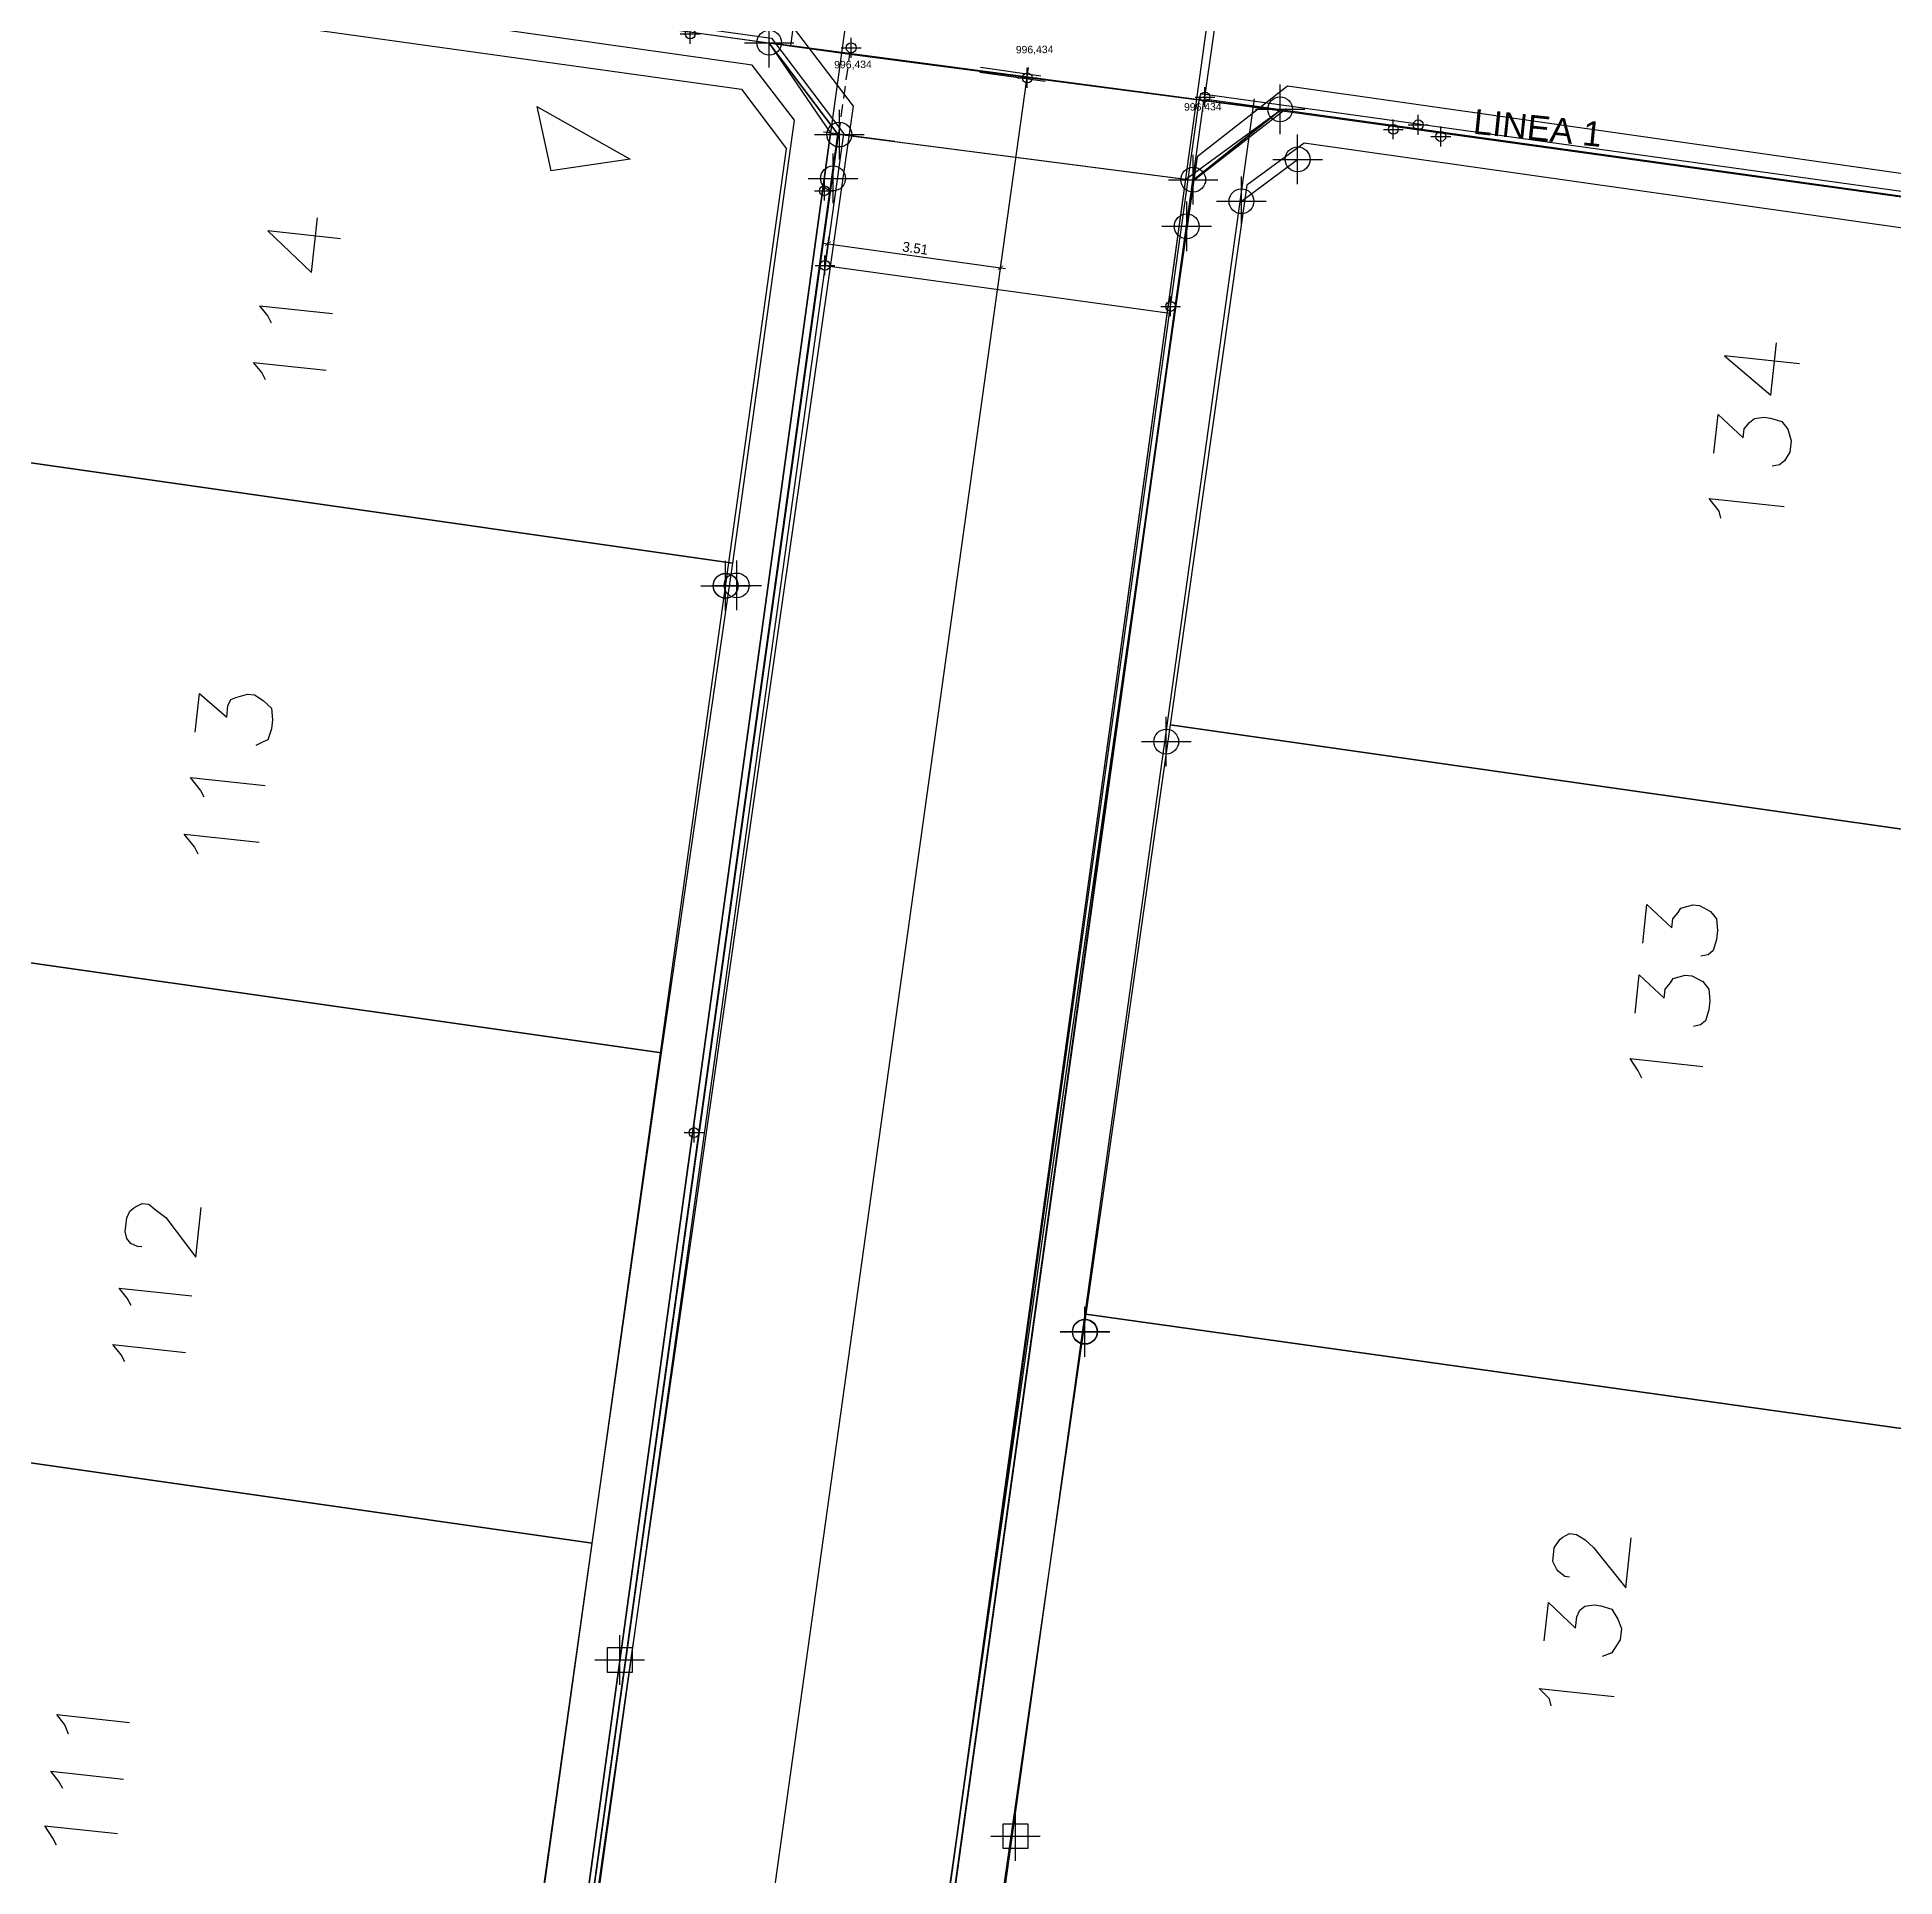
# Model space of a CAD drawing. Header units: metres. Extents: x -977055 to 805873, y -1033982 to 242021.
# Drawn here: x 841.82 to 879.27, y 1008.11 to 1045.19 of the extents above; entities that cross this region are included whole.
import ezdxf

# ---------------------------------------------------------------- set-up
doc = ezdxf.new("R2010")
doc.units = ezdxf.units.M
doc.header["$PDMODE"] = 32
doc.header["$PDSIZE"] = 1.5
doc.linetypes.add('DASHED2', pattern=[0.375, 0.25, -0.125])
for name, color, linetype in [('12-CONDICIONES EXISTENTES', 2, 'Continuous'), ('C-ANNO-MATC-TEXT', 150, 'Continuous'), ('C-ROAD-PROF-TEXT', 11, 'Continuous'), ('linea 1', 1, 'Continuous'), ('puntos nov 7', 50, 'Continuous'), ('PUNTOS V', 4, 'Continuous'), ('V-NODE', 1, 'Continuous')]:
    doc.layers.add(name, color=color, linetype=linetype)
doc.layers.add('PDF2_area escolar', color=7, linetype='Continuous', true_color=0x989898)
doc.layers.add('PDF_Geometry', color=7, linetype='Continuous', true_color=0x797979)
doc.styles.add('CITY2', font='stylu.ttf', dxfattribs={"height": 0.2})
doc.styles.get("Standard").update_dxf_attribs({"font": 'arial.ttf'})
doc.dimstyles.new('COTAS2', dxfattribs={"dimtxt": 0.02, "dimasz": 0.1, "dimexe": 0.15, "dimexo": 0.08, "dimgap": 0.05, "dimtad": 1, "dimzin": 0, "dimdsep": 46, "dimtxsty": 'CITY2', "dimblk": 'ARCHTICK', "dimcen": 1, "dimdle": 0.1, "dimclrd": 1, "dimclre": 1, "dimclrt": 2, "dimadec": 0, "dimazin": 0, "dimtfac": 1, "dimtofl": 0, "dimtmove": 0, "dimatfit": 3, "dimldrblk": 'ARCHTICK', "dimfxl": 0.18, "dimtolj": 1, "dimtzin": 0, "dimarcsym": 0})

# ---------------------------------------------------------------- blocks, each defined once
blk = doc.blocks.new('*U274')
at = {"color": 0, "linetype": 'ByBlock', "lineweight": -2, "transparency": 16777216}
for p, q in [((0, -1), (0, 1)), ((-1, 0), (1, 0))]:
    blk.add_line(p, q, dxfattribs=at)
blk.add_circle((0, 0), 0.5, dxfattribs=at)
blk = doc.blocks.new('*U442', base_point=(855.922, 1034.139, 998.239))
at = {"layer": 'V-NODE', "color": 50, "lineweight": -2, "xscale": 0.5, "yscale": 0.5, "zscale": 0.5}
blk.add_blockref('*U274', (855.922, 1034.139, 998.239), dxfattribs=at)
blk = doc.blocks.new('*U583', base_point=(862.939, 1019.092, 998.987))
at = {"layer": 'V-NODE', "color": 50, "lineweight": -2, "xscale": 0.5, "yscale": 0.5, "zscale": 0.5}
blk.add_blockref('*U274', (862.939, 1019.092, 998.987), dxfattribs=at)
blk = doc.blocks.new('*U1168', base_point=(855.698, 1034.133, 997.486))
at = {"layer": 'V-NODE', "color": 50, "lineweight": -2, "xscale": 0.5, "yscale": 0.5, "zscale": 0.5}
blk.add_blockref('*U274', (855.698, 1034.133, 997.486), dxfattribs=at)
blk = doc.blocks.new('*U1171', base_point=(855.697, 1034.13, 998.333))
at = {"layer": 'V-NODE', "color": 50, "lineweight": -2, "xscale": 0.5, "yscale": 0.5, "zscale": 0.5}
blk.add_blockref('*U274', (855.697, 1034.13, 998.333), dxfattribs=at)
blk = doc.blocks.new('*U1282', base_point=(862.941, 1019.101, 998.987))
at = {"layer": 'V-NODE', "color": 50, "lineweight": -2, "xscale": 0.5, "yscale": 0.5, "zscale": 0.5}
blk.add_blockref('*U274', (862.941, 1019.101, 998.987), dxfattribs=at)
blk = doc.blocks.new('*U1285', base_point=(864.579, 1030.991, 998.429))
at = {"layer": 'V-NODE', "color": 50, "lineweight": -2, "xscale": 0.5, "yscale": 0.5, "zscale": 0.5}
blk.add_blockref('*U274', (864.579, 1030.991, 998.429), dxfattribs=at)
blk = doc.blocks.new('*U1288', base_point=(866.096, 1041.882, 997.971))
at = {"layer": 'V-NODE', "color": 50, "lineweight": -2, "xscale": 0.5, "yscale": 0.5, "zscale": 0.5}
blk.add_blockref('*U274', (866.096, 1041.882, 997.971), dxfattribs=at)
blk = doc.blocks.new('*U1291', base_point=(867.228, 1042.726, 997.984))
at = {"layer": 'V-NODE', "color": 50, "lineweight": -2, "xscale": 0.5, "yscale": 0.5, "zscale": 0.5}
blk.add_blockref('*U274', (867.228, 1042.726, 997.984), dxfattribs=at)
blk = doc.blocks.new('base')
at = {"layer": 'PDF_Geometry', "lineweight": 25, "extrusion": (-0.000787417, 0.063364, 0.99799), "elevation": 0.026}
for points in [[(-314.355, -197.288), (-299.601, -195.681), (-292.744, -194.188), (-282.663, -192.111), (-274.476, -190.361), (-258.037, -185.154), (-248.029, -180.61), (-240.539, -177.71), (-228.643, -174.042), (-222.733, -172.714), (-217.384, -171.04), (-209.935, -169.248), (-202.16, -164.759), (-196.196, -160.284), (-195.073, -159.817), (-178.095, -157.457), (-154.298, -156.614), (-136.667, -154.611), (-124.436, -153.164), (-118.066, -151.474), (-100.79, -146.646), (-80.955, -140.967), (-73.385, -139.328), (-61.694, -135.822), (-40.504, -131.604), (-37.727, -130.872), (-17.661, -129.441), (1.311, -127.461), (21.092, -124.929), (41.006, -122.83), (47.376, -123.458), (63.592, -123.186), (81.402, -124.312), (85.639, -96.072), (88.705, -66.393), (92.811, -40.781), (97.16, -22.386), (100.596, -1.562), (102.483, 8.32), (109.691, 37.361), (117.528, 76.62), (126.217, 115.638), (131.513, 149.592), (134.682, 173.973), (136.916, 195.591), (139.956, 229.678), (141.558, 250.676), (142.614, 271.37), (143.252, 283.21), (147.066, 312.938), (152.58, 355.631), (153.554, 396.042), (150.869, 418.02), (151.777, 438.639), (150.959, 458.028), (151.777, 438.639), (150.869, 418.02), (153.554, 396.042), (152.58, 355.631), (147.066, 312.938), (143.252, 283.21), (142.614, 271.37), (141.558, 250.676), (139.956, 229.678), (136.916, 195.591), (134.682, 173.973), (131.513, 149.592), (126.217, 115.638), (117.528, 76.62), (109.691, 37.361), (102.483, 8.32), (100.596, -1.562), (97.16, -22.386), (92.811, -40.781), (88.705, -66.393), (85.639, -96.072), (81.402, -124.312), (63.592, -123.186), (47.376, -123.458), (41.006, -122.83), (21.092, -124.929), (1.311, -127.461), (-17.661, -129.441), (-37.727, -130.872), (-40.504, -131.604), (-61.694, -135.822), (-73.385, -139.328), (-80.955, -140.967), (-100.79, -146.646), (-118.066, -151.474), (-124.436, -153.164), (-136.667, -154.611), (-154.298, -156.614), (-178.095, -157.457), (-195.073, -159.817), (-196.196, -160.284), (-202.16, -164.759), (-209.935, -169.248), (-217.384, -171.04), (-222.733, -172.714), (-228.643, -174.042), (-240.539, -177.71), (-248.029, -180.61), (-258.037, -185.154), (-274.476, -190.361), (-282.663, -192.111), (-292.744, -194.188), (-299.601, -195.681), (-314.355, -197.288), (-312.178, -178.446), (-309.146, -157.898), (-306.876, -132.899), (-305.823, -118.002), (-298.643, -78.802), (-291.055, -45.077), (-282.252, -15.116), (-275.645, 10.473), (-270.319, 33.898), (-263.825, 63.164), (-258.15, 86.408), (-284.424, 123.888)], [(76.721, 35.815), (75.319, 37.653), (36.902, 43.626), (35.023, 42.276), (24.12, -27.822), (25.516, -29.706), (63.985, -35.639), (65.818, -34.283)], [(-11.71, 51.199), (-13.594, 49.803), (-24.492, -20.249), (-23.096, -22.133), (15.367, -28.112), (17.206, -26.71), (28.103, 43.341), (26.707, 45.225)], [(15.367, -28.112), (17.206, -26.71)], [(34.49, -25.269), (35.953, -25.445), (35.081, -24.598), (34.949, -25.695)], [(35.899, -23.584), (35.974, -23.732), (36.135, -23.937), (34.672, -23.76)], [(5.115, -22.379), (6.623, -22.56), (5.7, -21.754), (5.573, -22.805)], [(36.037, -22.441), (36.112, -22.589), (36.272, -22.794), (34.81, -22.618)], [(6.86, -20.595), (6.766, -21.372), (6.267, -20.895), (6.245, -21.077), (6.137, -21.204), (6.035, -21.284), (5.847, -21.308), (5.709, -21.291), (5.486, -21.218), (5.366, -21.064), (5.302, -20.825), (5.329, -20.596), (5.443, -20.424), (5.545, -20.344), (5.688, -20.315)], [(6.74, -19.282), (6.769, -19.425), (6.97, -19.681), (5.462, -19.499)], [(37.541, -15.342), (37.447, -16.119), (36.903, -15.636), (36.875, -15.865), (36.813, -15.996), (36.716, -16.031), (36.477, -16.095), (36.339, -16.078), (36.168, -15.965), (36.001, -15.806), (35.983, -15.572), (36.005, -15.389), (36.078, -15.166), (36.175, -15.131), (36.323, -15.056)], [(37.375, -14.024), (37.45, -14.172), (37.651, -14.428), (36.143, -14.246)], [(37.513, -12.881), (37.588, -13.029), (37.789, -13.285), (36.281, -13.103)], [(8.42, -10.721), (8.327, -11.498), (7.828, -11.02), (7.806, -11.203), (7.698, -11.329), (7.641, -11.415), (7.402, -11.479), (7.265, -11.462), (7.047, -11.343), (6.926, -11.19), (6.908, -10.956), (6.93, -10.773), (7.004, -10.55), (7.106, -10.469), (7.249, -10.44)], [(8.591, -9.304), (8.498, -10.081), (7.999, -9.603), (7.977, -9.786), (7.869, -9.912), (7.812, -9.998), (7.572, -10.062), (7.435, -10.045), (7.218, -9.926), (7.097, -9.773), (7.079, -9.539), (7.101, -9.356), (7.174, -9.133), (7.277, -9.053), (7.419, -9.023)], [(8.471, -7.991), (8.546, -8.139), (8.701, -8.39), (7.239, -8.213)], [(38.745, -4.961), (38.837, -4.972), (38.968, -5.034), (39.049, -5.136), (39.078, -5.279), (39.045, -5.553), (38.983, -5.685), (38.88, -5.765), (38.732, -5.84), (38.595, -5.824), (38.469, -5.716), (38.257, -5.551), (37.659, -4.737), (37.538, -5.743)], [(38.98, -3.783), (39.055, -3.932), (39.216, -4.136), (37.753, -3.96)], [(39.118, -2.641), (39.193, -2.789), (39.353, -2.994), (37.891, -2.818)], [(10.054, 2.066), (10.145, 2.055), (10.271, 1.948), (10.311, 1.896), (10.386, 1.748), (10.353, 1.474), (10.24, 1.302), (10.189, 1.262), (10.041, 1.187), (9.903, 1.204), (9.732, 1.317), (9.565, 1.476), (8.922, 2.296), (8.801, 1.29)], [(10.579, 3.348), (10.486, 2.571), (9.946, 3.1), (9.919, 2.871), (9.857, 2.739), (9.754, 2.659), (9.566, 2.635), (9.429, 2.652), (9.206, 2.725), (9.091, 2.924), (9.021, 3.118), (9.049, 3.347), (9.162, 3.519), (9.219, 3.605), (9.413, 3.674)], [(10.459, 4.661), (10.488, 4.518), (10.695, 4.308), (9.186, 4.49)], [(40.346, 4.862), (40.416, 4.669), (40.576, 4.464), (39.114, 4.64)], [(40.478, 5.959), (40.553, 5.811), (40.714, 5.606), (39.251, 5.783)], [(40.616, 7.102), (40.691, 6.954), (40.846, 6.703), (39.384, 6.88)]]:
    blk.add_lwpolyline(points, dxfattribs=at)
for points in [[(26.666, -18.622), (25.312, -27.548), (26.151, -28.669), (44.906, -31.578), (46.42, -21.698)], [(-1.863, -12.171), (-3.712, -24.051), (15.043, -26.96), (16.209, -26.127), (17.891, -15.247)], [(28.227, -8.748), (26.666, -18.622), (46.42, -21.698), (47.981, -11.824)], [(-0.02, -0.337), (-1.863, -12.171), (17.891, -15.247), (19.74, -3.367)], [(29.742, 1.132), (28.227, -8.748), (47.981, -11.824), (49.496, -1.944)], [(1.829, 11.543), (-0.02, -0.337), (19.74, -3.367), (21.583, 8.468)], [(31.257, 11.012), (29.742, 1.132), (49.496, -1.944), (51.057, 7.931)]]:
    blk.add_lwpolyline(points, close=True, dxfattribs=at)
blk = doc.blocks.new('*U4239')
at = {"color": 0, "linetype": 'ByBlock', "lineweight": -2, "transparency": 16777216}
for p, q in [((0, -1), (0, 1)), ((-1, 0), (1, 0))]:
    blk.add_line(p, q, dxfattribs=at)
blk.add_lwpolyline([(-0.5, -0.5), (-0.5, 0.5), (0.5, 0.5), (0.5, -0.5)], close=True, dxfattribs=at)
blk = doc.blocks.new('*U4553')
at = {"color": 0, "linetype": 'ByBlock', "lineweight": -2, "transparency": 16777216}
for p, q in [((-1, 0), (1, 0)), ((0, -1), (0, 1))]:
    blk.add_line(p, q, dxfattribs=at)
blk.add_circle((0, 0), 0.5, dxfattribs=at)
blk = doc.blocks.new('*U4562', base_point=(858.229, 1044.975, 996.434))
at = {"layer": 'V-NODE', "lineweight": -2, "xscale": 0.2, "yscale": 0.2, "zscale": 0.2}
blk.add_blockref('*U4553', (858.229, 1044.975, 996.434), dxfattribs=at)
blk = doc.blocks.new('*U4586', base_point=(857.688, 1042.094, 995.722))
at = {"layer": 'V-NODE', "lineweight": -2, "xscale": 0.2, "yscale": 0.2, "zscale": 0.2}
blk.add_blockref('*U4553', (857.688, 1042.094, 995.722), dxfattribs=at)
blk = doc.blocks.new('*U4604', base_point=(865.36, 1043.982, 996.434))
at = {"layer": 'V-NODE', "lineweight": -2, "xscale": 0.2, "yscale": 0.2, "zscale": 0.2}
blk.add_blockref('*U4553', (865.36, 1043.982, 996.434), dxfattribs=at)
blk = doc.blocks.new('*U4676', base_point=(861.779, 1044.368, 996.434))
at = {"layer": 'V-NODE', "lineweight": -2, "xscale": 0.2, "yscale": 0.2, "zscale": 0.2}
blk.add_blockref('*U4553', (861.779, 1044.368, 996.434), dxfattribs=at)
blk = doc.blocks.new('*U4694', base_point=(855.061, 1023.11, 998.304))
at = {"layer": 'V-NODE', "lineweight": -2, "xscale": 0.2, "yscale": 0.2, "zscale": 0.2}
blk.add_blockref('*U4553', (855.061, 1023.11, 998.304), dxfattribs=at)
blk = doc.blocks.new('*U4697', base_point=(864.669, 1039.763, 997.192))
at = {"layer": 'V-NODE', "lineweight": -2, "xscale": 0.2, "yscale": 0.2, "zscale": 0.2}
blk.add_blockref('*U4553', (864.669, 1039.763, 997.192), dxfattribs=at)
blk = doc.blocks.new('*U4700', base_point=(857.701, 1040.589, 996.968))
at = {"layer": 'V-NODE', "lineweight": -2, "xscale": 0.2, "yscale": 0.2, "zscale": 0.2}
blk.add_blockref('*U4553', (857.701, 1040.589, 996.968), dxfattribs=at)
blk = doc.blocks.new('*U4709', base_point=(854.985, 1045.255, 996.796))
at = {"layer": 'V-NODE', "lineweight": -2, "xscale": 0.2, "yscale": 0.2, "zscale": 0.2}
blk.add_blockref('*U4553', (854.985, 1045.255, 996.796), dxfattribs=at)
blk = doc.blocks.new('*U4715', base_point=(869.659, 1043.422, 996.755))
at = {"layer": 'V-NODE', "lineweight": -2, "xscale": 0.2, "yscale": 0.2, "zscale": 0.2}
blk.add_blockref('*U4553', (869.659, 1043.422, 996.755), dxfattribs=at)
blk = doc.blocks.new('*U4718', base_point=(869.157, 1043.331, 996.958))
at = {"layer": 'V-NODE', "lineweight": -2, "xscale": 0.2, "yscale": 0.2, "zscale": 0.2}
blk.add_blockref('*U4553', (869.157, 1043.331, 996.958), dxfattribs=at)
blk = doc.blocks.new('*U4721', base_point=(870.114, 1043.188, 996.961))
at = {"layer": 'V-NODE', "lineweight": -2, "xscale": 0.2, "yscale": 0.2, "zscale": 0.2}
blk.add_blockref('*U4553', (870.114, 1043.188, 996.961), dxfattribs=at)
blk = doc.blocks.new('_ArchTick')
at = {"color": 0, "linetype": 'ByBlock', "const_width": 0.15}
blk.add_lwpolyline([(-0.5, -0.5), (0.5, 0.5)], dxfattribs=at)
blk = doc.blocks.new('*D4755')
at = {"layer": '12-CONDICIONES EXISTENTES', "color": 1, "lineweight": -2, "transparency": 16777216}
blk.add_line((857.662, 1041.038), (861.337, 1040.527), dxfattribs=at)
at = {"layer": '12-CONDICIONES EXISTENTES', "color": 1, "linetype": 'Continuous', "lineweight": -2, "transparency": 16777216}
for p, q in [((857.712, 1040.668), (857.782, 1041.172)), ((861.189, 1040.185), (861.259, 1040.689))]:
    blk.add_line(p, q, dxfattribs=at)
at = {"layer": 'Defpoints', "color": 0, "transparency": 16777216}
for p in [(857.701, 1040.589, 996.966), (861.238, 1040.541), (861.178, 1040.106, 996.966)]:
    blk.add_point(p, dxfattribs=at)
at = {"layer": '12-CONDICIONES EXISTENTES', "color": 1, "lineweight": -2, "transparency": 16777216, "xscale": 0.1, "yscale": 0.1, "zscale": 0.1}
for p, rotation in [((857.761, 1041.024), 172.090244392912), ((861.238, 1040.541), 352.090244392912)]:
    blk.add_blockref('_ArchTick', p, dxfattribs=dict(at, rotation=rotation))
at = {"layer": '12-CONDICIONES EXISTENTES', "color": 2, "transparency": 16777216, "insert": (859.521, 1040.935), "char_height": 0.2, "attachment_point": 5, "rotation": 352.0902, "style": 'CITY2'}
blk.add_mtext('\\A1;3.51', dxfattribs=at)
blk = doc.blocks.new('*U4768')
at = {"color": 0, "linetype": 'ByBlock', "lineweight": -2, "transparency": 16777216}
for p, q in [((0, -1), (0, 1)), ((-1, 0), (1, 0))]:
    blk.add_line(p, q, dxfattribs=at)
blk.add_circle((0, 0), 0.5, dxfattribs=at)
blk = doc.blocks.new('*U4778', base_point=(856.576, 1045.078, 996.745))
at = {"layer": 'V-NODE', "color": 3, "lineweight": -2, "xscale": 0.5, "yscale": 0.5, "zscale": 0.5}
blk.add_blockref('*U4768', (856.576, 1045.078, 996.745), dxfattribs=at)
blk = doc.blocks.new('*U4779', base_point=(857.991, 1043.226, 996.79))
at = {"layer": 'V-NODE', "color": 3, "lineweight": -2, "xscale": 0.5, "yscale": 0.5, "zscale": 0.5}
blk.add_blockref('*U4768', (857.991, 1043.226, 996.79), dxfattribs=at)
blk = doc.blocks.new('*U4780', base_point=(857.864, 1042.343, 996.842))
at = {"layer": 'V-NODE', "color": 3, "lineweight": -2, "xscale": 0.5, "yscale": 0.5, "zscale": 0.5}
blk.add_blockref('*U4768', (857.864, 1042.343, 996.842), dxfattribs=at)
blk = doc.blocks.new('*U4781', base_point=(864.993, 1041.377, 996.865))
at = {"layer": 'V-NODE', "color": 3, "lineweight": -2, "xscale": 0.5, "yscale": 0.5, "zscale": 0.5}
blk.add_blockref('*U4768', (864.993, 1041.377, 996.865), dxfattribs=at)
blk = doc.blocks.new('*U4782', base_point=(865.123, 1042.317, 996.807))
at = {"layer": 'V-NODE', "color": 3, "lineweight": -2, "xscale": 0.5, "yscale": 0.5, "zscale": 0.5}
blk.add_blockref('*U4768', (865.123, 1042.317, 996.807), dxfattribs=at)
blk = doc.blocks.new('*U4783', base_point=(866.876, 1043.735, 996.763))
at = {"layer": 'V-NODE', "color": 3, "lineweight": -2, "xscale": 0.5, "yscale": 0.5, "zscale": 0.5}
blk.add_blockref('*U4768', (866.876, 1043.735, 996.763), dxfattribs=at)

msp = doc.modelspace()

# ---------------------------------------------------------------- linework, layer by layer
for p, q in [((851.88995, 1043.79059), (852.1759, 1042.49523)), ((859.1072, 1043.08656, 996.755), (857.67129, 1043.27482))]:
    msp.add_line(p, q)
at = {"color": 214, "elevation": 3030.45657}
msp.add_lwpolyline([(827.89311, 773.73995), (875.78106, 1120.62602), (869.40509, 1127.25775), (819.86544, 768.29284), (827.89311, 773.73995)], dxfattribs=at)
at = {"color": 6}
for points, elevation in [([(818.23877, 1050.41461), (858.20376, 1044.84745), (866.869, 1043.709), (905.327, 1038.372), (955.01601, 1031.45227)], 998.163), ([(856.56954, 1045.0751), (866.869, 1043.709), (865.122, 1042.309), (855.73221, 974.96884), (848.60117, 975.96291), (857.95894, 1043.235), (856.56954, 1045.0751)], 996.755), ([(857.95894, 1043.235), (865.122, 1042.309)], 996.755)]:
    msp.add_lwpolyline(points, dxfattribs=dict(at, elevation=elevation))
for points, elevation in [([(818.97782, 761.86581), (827.04409, 767.5899), (864.97199, 1042.32839), (866.869, 1043.709), (856.56954, 1045.0751), (857.81231, 1043.25633), (818.97782, 761.86581)], 3030.45657), ([(826.74925, 767.26483), (818.97782, 761.86581), (857.81231, 1043.25633)], 1007.297), ([(857.81218, 1043.25538), (864.97199, 1042.32839)], 3030.45657)]:
    msp.add_lwpolyline(points, dxfattribs=dict(elevation=elevation))
at = {"color": 6, "elevation": 998.163}
msp.add_lwpolyline([(866.869, 1043.709), (858.20376, 1044.84745), (856.56954, 1045.0751), (857.95894, 1043.235), (865.122, 1042.309)], close=True, dxfattribs=at)
msp.add_lwpolyline([(851.88995, 1043.79059), (853.7726, 1042.72774), (852.1759, 1042.49523)])
at = {"layer": '12-CONDICIONES EXISTENTES', "color": 1}
for points, elevation in [([(865.36, 1043.97961), (867.47126, 1058.71142)], 996.877), ([(856.62437, 1045.16843), (858.08072, 1043.24048)], 997.203), ([(856.56954, 1045.0751), (857.97595, 1043.21326)], 997.203), ([(856.02129, 1044.14182), (856.92834, 1042.94105)], 997.203), ([(857.701, 1040.589), (864.65341, 1039.62307)], 996.966)]:
    msp.add_lwpolyline(points, dxfattribs=dict(at, elevation=elevation))
at = {"layer": '12-CONDICIONES EXISTENTES', "color": 1, "linetype": 'Continuous', "elevation": 997.203}
for points in [[(789.07331, 1053.46773), (856.02129, 1044.14182)], [(809.48104, 1051.63457), (856.56954, 1045.0751)], [(816.53138, 1050.75342), (856.62437, 1045.16843)], [(860.82025, 1044.48298), (862.13961, 1044.29919)], [(860.83325, 1044.58213), (862.05011, 1044.41262)], [(865.2621, 1044.05606), (955.81638, 1031.44177)], [(865.34733, 1043.94322), (955.80258, 1031.34273)]]:
    msp.add_lwpolyline(points, dxfattribs=at)
at = {"layer": '12-CONDICIONES EXISTENTES', "color": 1, "linetype": 'DASHED2'}
for points, elevation in [([(856.56954, 1045.0751), (858.20376, 1044.84745)], 997.203), ([(857.97595, 1043.21326), (858.20376, 1044.84745)], 1011.104)]:
    msp.add_lwpolyline(points, dxfattribs=dict(at, elevation=elevation))
at = {"layer": 'linea 1', "elevation": 1011.104}
for points in [[(851.06456, 967.55969), (861.80109, 1044.57856)], [(865.35274, 1043.982), (865.36661, 1044.08153)], [(854.53104, 967.07646), (865.24829, 1043.95701)], [(854.63008, 967.06265), (865.34733, 1043.94322)], [(855.6205, 966.92459), (866.35704, 1043.94346)], [(846.50861, 968.1948), (856.92834, 1042.94105)], [(847.49903, 968.05673), (857.97595, 1043.21326)], [(847.59807, 968.04292), (858.08072, 1043.24048)]]:
    msp.add_lwpolyline(points, dxfattribs=at)
at = {"layer": 'PUNTOS V', "color": 1}
for points, elevation in [([(857.0155, 1045.02066), (859.08055, 1059.88025)], 997.203), ([(865.12675, 1042.30332), (866.99453, 1043.75415)], 997.971), ([(866.096, 1041.882), (867.228, 1042.726)], 997.971)]:
    msp.add_lwpolyline(points, dxfattribs=dict(at, elevation=elevation))

# ---------------------------------------------------------------- block references
at = {"layer": 'C-ANNO-MATC-TEXT', "lineweight": -2, "xscale": 0.5, "yscale": 0.5, "zscale": 0.5}
for p in [(853.565, 1012.481, 997.116), (861.541, 1008.931, 999.724)]:
    msp.add_blockref('*U4239', p, dxfattribs=at)
at = {"layer": 'PDF2_area escolar'}
msp.add_blockref('base', (882.736, 1016.336, 999.038), dxfattribs=at)
at = {"layer": 'puntos nov 7'}
for name, p in [('*U1291', (867.228, 1042.726, 997.984)), ('*U1288', (866.096, 1041.882, 997.971)), ('*U1171', (855.697, 1034.13, 998.333)), ('*U1168', (855.698, 1034.133, 997.486)), ('*U442', (855.922, 1034.139, 998.239)), ('*U1285', (864.579, 1030.991, 998.429)), ('*U583', (862.939, 1019.092, 998.987)), ('*U1282', (862.941, 1019.101, 998.987))]:
    msp.add_blockref(name, p, dxfattribs=at)
at = {"layer": 'V-NODE'}
for name, p in [('*U4778', (856.576, 1045.078, 996.743)), ('*U4709', (854.985, 1045.255, 996.794)), ('*U4562', (858.229, 1044.975, 996.432)), ('*U4676', (861.779, 1044.368, 996.432)), ('*U4604', (865.36, 1043.982, 996.432)), ('*U4783', (866.876, 1043.735, 996.761)), ('*U4779', (857.991, 1043.226, 996.788)), ('*U4718', (869.157, 1043.331, 996.956)), ('*U4715', (869.659, 1043.422, 996.753)), ('*U4721', (870.114, 1043.188, 996.959)), ('*U4780', (857.864, 1042.343, 996.84)), ('*U4782', (865.123, 1042.317, 996.805)), ('*U4586', (857.688, 1042.094, 995.72)), ('*U4781', (864.993, 1041.377, 996.863)), ('*U4700', (857.701, 1040.589, 996.966)), ('*U4697', (864.669, 1039.763, 997.19)), ('*U4694', (855.061, 1023.11, 998.302))]:
    msp.add_blockref(name, p, dxfattribs=at)

# ---------------------------------------------------------------- texts
at = {"layer": 'C-ROAD-PROF-TEXT', "color": 11, "linetype": 'Continuous', "lineweight": -3, "attachment_point": 8}
for s, insert, char_height, rotation in [('{\\C2;996,434}', (861.9273, 1044.83789), 0.15, 0.571108), ('{\\C2;996,434}', (858.26632, 1044.53623), 0.15, 0.571108), ('{\\C2;996,434}', (865.31852, 1043.68358, 1011.104), 0.15, 0.571108), ('{\\C2;LINEA 1}', (872.0437, 1043.11118, 996.877), 0.5, 354.035384)]:
    msp.add_mtext(s, dxfattribs=dict(at, insert=insert, char_height=char_height, rotation=rotation))

# ---------------------------------------------------------------- dimensions: what is measured, and where the dimension line sits
at = {"layer": '12-CONDICIONES EXISTENTES', "color": 1}
dim = msp.add_aligned_dim(p1=(857.701, 1040.589, 996.966), p2=(861.17761, 1040.10598, 996.966), distance=0.43899, dimstyle='COTAS2', dxfattribs=at)
dim.commit()
dim.dimension.update_dxf_attribs({"geometry": '*D4755', "text_midpoint": (859.52095, 1040.93516)})

doc.saveas('drawing.dxf')
